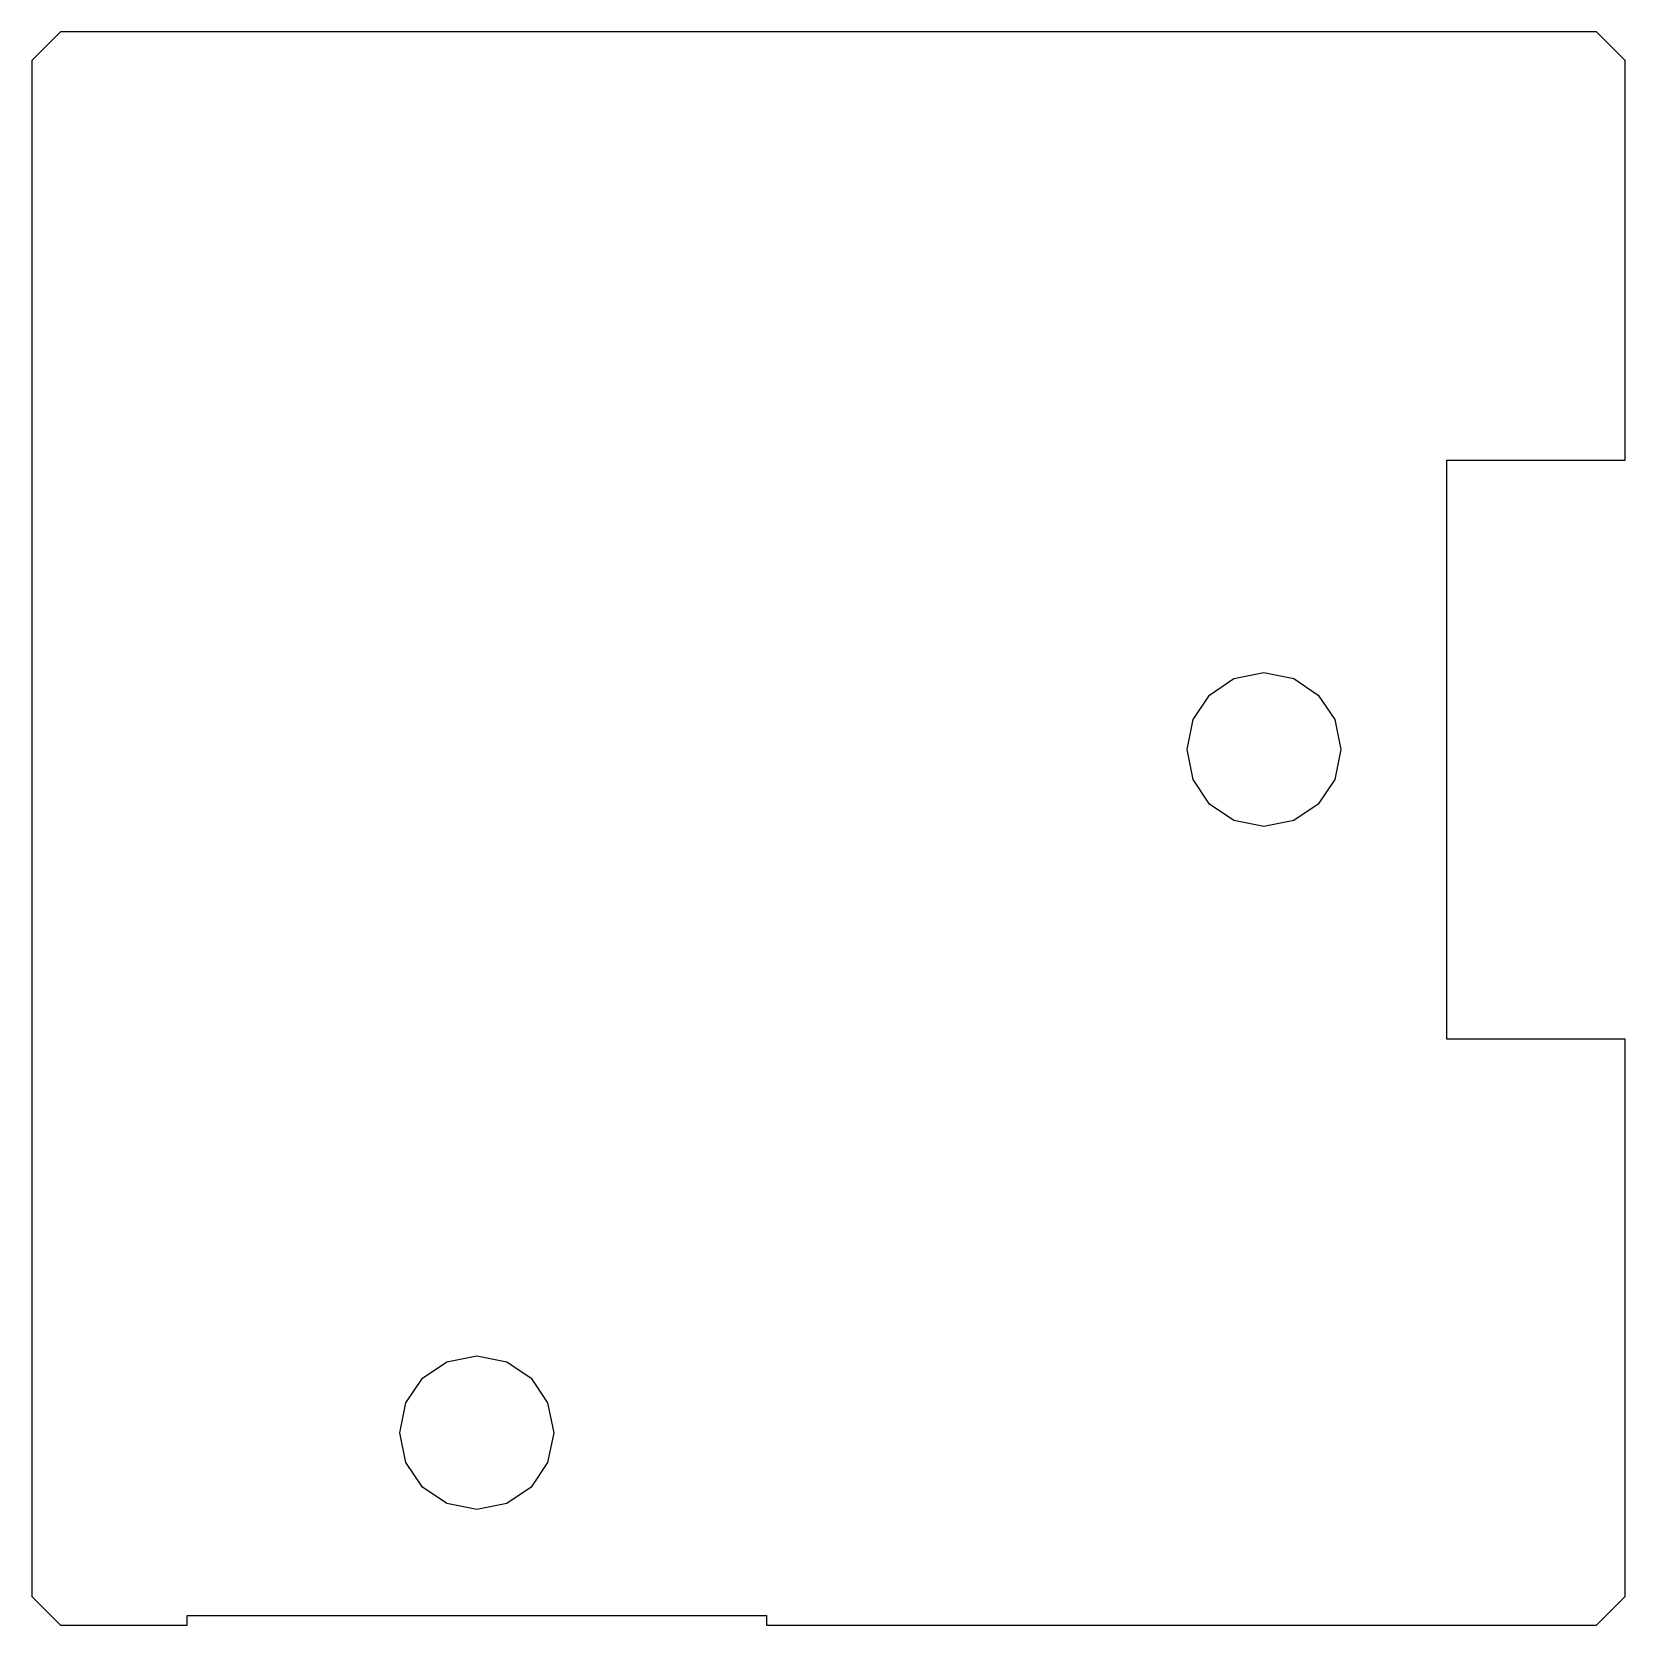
# Model space of a CAD drawing. Extents: x 0 to 1.3, y 0 to 1.3.
import ezdxf

# ---------------------------------------------------------------- set-up
doc = ezdxf.new("R2010")
doc.units = 0
doc.layers.get('0').update_dxf_attribs({"linetype": 'CONTINUOUS'})

msp = doc.modelspace()

# ---------------------------------------------------------------- linework, layer by layer
at = {"color": 4}
for p, q in [((0.0235, 1.3039), (0, 1.2804)), ((1.2804, 1.3039), (0.0235, 1.3039)), ((1.3039, 1.2804), (1.2804, 1.3039)), ((0, 1.2804), (0, 0.0235)), ((1.3039, 0.9535), (1.3039, 1.2804)), ((1.1579, 0.4796), (1.1579, 0.9535)), ((1.1579, 0.9535), (1.3039, 0.9535)), ((0.9638, 0.7611), (0.9838, 0.7746)), ((0.9838, 0.7746), (1.0083, 0.7796)), ((1.0083, 0.7796), (1.0328, 0.7746)), ((1.0328, 0.7746), (1.0528, 0.7611)), ((0.9503, 0.7411), (0.9638, 0.7611)), ((1.0528, 0.7611), (1.0663, 0.7411)), ((0.9454, 0.7166), (0.9503, 0.7411)), ((1.0663, 0.7411), (1.0713, 0.7166)), ((0.9503, 0.6921), (0.9454, 0.7166)), ((1.0713, 0.7166), (1.0663, 0.6921)), ((0.9638, 0.672), (0.9503, 0.6921)), ((1.0663, 0.6921), (1.0528, 0.672)), ((0.9838, 0.6586), (0.9638, 0.672)), ((1.0528, 0.672), (1.0328, 0.6586)), ((1.0083, 0.6536), (0.9838, 0.6586)), ((1.0328, 0.6586), (1.0083, 0.6536)), ((1.3039, 0.4796), (1.1579, 0.4796)), ((1.3039, 0.0235), (1.3039, 0.4796)), ((0.3196, 0.202), (0.3396, 0.2155)), ((0.3396, 0.2155), (0.3641, 0.2205)), ((0.3641, 0.2205), (0.3886, 0.2155)), ((0.3886, 0.2155), (0.4086, 0.202)), ((0.3061, 0.182), (0.3196, 0.202)), ((0.4086, 0.202), (0.4221, 0.182)), ((0.3012, 0.1575), (0.3061, 0.182)), ((0.4221, 0.182), (0.4271, 0.1575)), ((0.3061, 0.133), (0.3012, 0.1575)), ((0.4271, 0.1575), (0.4221, 0.133)), ((0.3196, 0.113), (0.3061, 0.133)), ((0.4221, 0.133), (0.4086, 0.113)), ((0.3396, 0.0995), (0.3196, 0.113)), ((0.4086, 0.113), (0.3886, 0.0995)), ((0.3641, 0.0945), (0.3396, 0.0995)), ((0.3886, 0.0995), (0.3641, 0.0945)), ((0, 0.0235), (0.0235, 0)), ((1.2804, 0), (1.3039, 0.0235)), ((0.0235, 0), (0.1272, 0)), ((0.1272, 0), (0.1272, 0.0079)), ((0.1272, 0.0079), (0.6011, 0.0079)), ((0.6011, 0.0079), (0.6011, 0)), ((0.6011, 0), (1.2804, 0))]:
    msp.add_line(p, q, dxfattribs=at)

doc.saveas('drawing.dxf')
